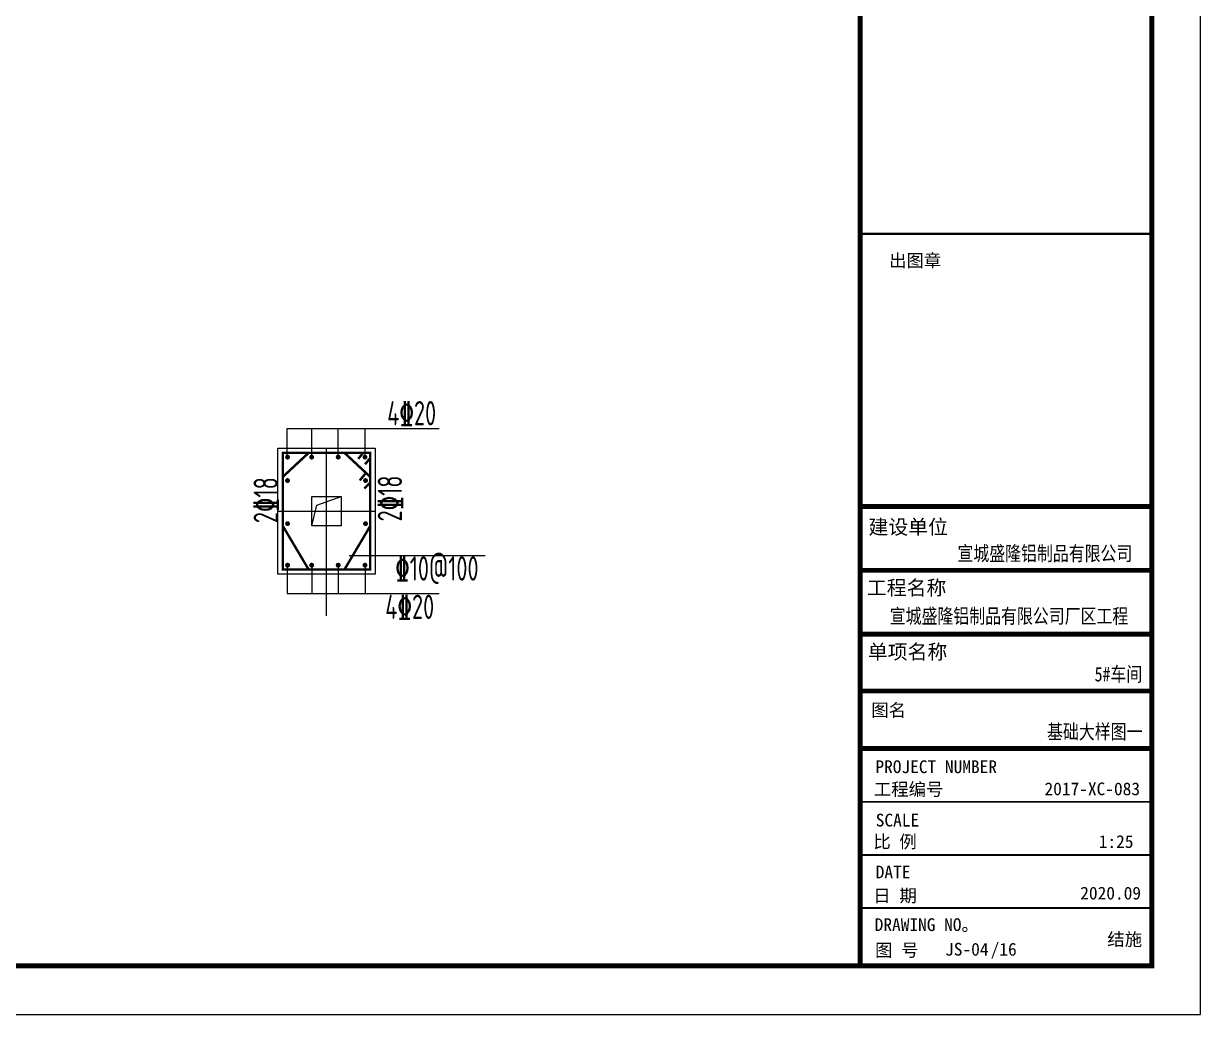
# Model space of a CAD drawing. Extents: x 32461 to 372567, y -698896 to 182569.
# Drawn here: x 221615 to 227675, y -12207 to -7103 of the extents above; entities that cross this region are included whole.
import ezdxf
from ezdxf.enums import TextEntityAlignment as Align

# ---------------------------------------------------------------- set-up
doc = ezdxf.new("R2010")
doc.units = 0
doc.header["$LTSCALE"] = 1000
doc.header["$MEASUREMENT"] = 0
doc.linetypes.add('DOTE', pattern=[2.42, 2, -0.2, 0.02, -0.2])
for name, color, linetype in [('AXIS', 3, 'CONTINUOUS'), ('DOTE', 252, 'CONTINUOUS'), ('PUB_TEXT', 7, 'CONTINUOUS'), ('PUB_TITLE', 4, 'CONTINUOUS'), ('REIN', 1, 'CONTINUOUS'), ('S_BEAMDIMMASS', 2, 'CONTINUOUS'), ('TEXT', 7, 'CONTINUOUS'), ('图框', 4, 'CONTINUOUS'), ('柱', 2, 'CONTINUOUS')]:
    doc.layers.add(name, color=color, linetype=linetype)
doc.styles.add('-黑体', font='simhei.ttf')
doc.styles.add('TSSD_REIN', font='atssdeng.shx', dxfattribs={"width": 0.7, "bigfont": 'atssdchn.shx'})
doc.styles.add('宋体', font='')
doc.styles.add('黑体', font='simhei.ttf', dxfattribs={"width": 0.6, "height": 4.3})
doc.styles.get('宋体').set_extended_font_data('SimSun')

msp = doc.modelspace()

# ---------------------------------------------------------------- linework, layer by layer
at = {"layer": 'AXIS'}
for p, q in [((222972.5, -9189.4), (223755.5, -9189.4)), ((222972.5, -9336), (222972.5, -9189.4)), ((223099.1, -9336), (223099.1, -9189.4)), ((223235.3, -9336), (223235.3, -9189.4)), ((223374.7, -9336), (223374.7, -9189.4)), ((223291, -9842.1), (223992.1, -9842.1)), ((222972.5, -9892.7), (222972.5, -10039.3)), ((223099.1, -9892.7), (223099.1, -10039.3)), ((223235.3, -9892.7), (223235.3, -10039.3)), ((223374.7, -9892.7), (223374.7, -10039.3)), ((222972.5, -10039.3), (223755.5, -10039.3))]:
    msp.add_line(p, q, dxfattribs=at)
at = {"layer": 'DOTE', "color": 251, "linetype": 'DOTE'}
for p, q in [((223175, -10154.4), (223175, -9289.4)), ((222925, -9614.4), (223425, -9614.4))]:
    msp.add_line(p, q, dxfattribs=at)
at = {"layer": 'PUB_TEXT'}
msp.add_lwpolyline([(223100, -9539.4), (223250, -9539.4), (223250, -9689.4), (223100, -9689.4)], close=True, dxfattribs=at)
msp.add_lwpolyline([(223100, -9689.4), (223124.9, -9584.4), (223250, -9539.4)], dxfattribs=at)
at = {"layer": 'PUB_TITLE'}
msp.add_lwpolyline([(212825, -12206.8), (227675, -12206.8), (227675, -1706.8), (212825, -1706.8)], close=True, dxfattribs=at)
at = {"layer": 'PUB_TITLE', "const_width": 25}
msp.add_lwpolyline([(213450, -11956.8), (227425, -11956.8), (227425, -1956.8), (213450, -1956.8)], close=True, dxfattribs=at)
at = {"layer": 'REIN', "const_width": 12.5}
msp.add_lwpolyline([(222950, -9314.4), (223400, -9314.4), (223400, -9914.4), (222950, -9914.4)], close=True, dxfattribs=at)
for points in [[(223082.4, -9314.4), (222950, -9437.7)], [(223267.6, -9314.4), (223400, -9437.7)], [(223365, -9312.5), (223337.9, -9345.1)], [(223400.4, -9340.4), (223373.3, -9373)], [(223378.3, -9417.3), (223345.9, -9456.3)], [(223401.1, -9466.5), (223369.8, -9498)], [(223082.4, -9914.4), (222950, -9691)], [(223267.6, -9914.4), (223400, -9691)]]:
    msp.add_lwpolyline(points, dxfattribs=at)
for points in [[(222980.5, -9336.1, 1), (222968, -9336.1, 1)], [(223104.6, -9336.1, 1), (223092.1, -9336.1, 1)], [(223241.2, -9336.1, 1), (223228.7, -9336.1, 1)], [(223379.4, -9336.1, 1), (223366.9, -9336.1, 1)], [(222980.5, -9456.8, 1), (222968, -9456.8, 1)], [(223369.5, -9456.8, -1), (223382, -9456.8, -1)], [(222980.5, -9678.6, 1), (222968, -9678.6, 1)], [(223369.5, -9678.6, -1), (223382, -9678.6, -1)], [(222980.5, -9892.7, -1), (222968, -9892.7, -1)], [(223104.6, -9892.7, -1), (223092.1, -9892.7, -1)], [(223241.2, -9892.7, -1), (223228.7, -9892.7, -1)], [(223379.4, -9892.7, -1), (223366.9, -9892.7, -1)]]:
    msp.add_lwpolyline(points, format="xyb", close=True, dxfattribs=at)
at = {"layer": '图框', "color": 4, "const_width": 24.6}
msp.add_lwpolyline([(225922.7, -1956.8), (227425, -1956.8), (227425, -11956.8), (225922.7, -11956.8)], close=True, dxfattribs=at)
at = {"layer": '图框', "color": 0, "const_width": 12.5}
msp.add_lwpolyline([(225922.7, -8186.2), (227425, -8186.2)], dxfattribs=at)
at = {"layer": '图框', "color": 4}
for points, const_width in [([(225922.7, -9590.2), (227419.5, -9590.2)], 24.9), ([(225922.7, -9919.5), (227420, -9919.5)], 24.9), ([(225922.7, -10248.1), (227425, -10248.1)], 24.9), ([(225922.7, -10540.8), (227425, -10540.8)], 24.9), ([(225922.7, -10836.9), (227425, -10836.9)], 24.9), ([(225922.7, -11111.6), (227425, -11111.6)], 10.1), ([(225922.7, -11385.9), (227425, -11385.9)], 10.1), ([(225922.7, -11658), (227425, -11658)], 10.1)]:
    msp.add_lwpolyline(points, dxfattribs=dict(at, const_width=const_width))
at = {"layer": '柱'}
msp.add_lwpolyline([(222925, -9289.4), (223425, -9289.4), (223425, -9939.4), (222925, -9939.4)], close=True, dxfattribs=at)

# ---------------------------------------------------------------- texts
at = {"layer": 'S_BEAMDIMMASS', "style": 'TSSD_REIN', "width": 0.7}
for s, p in [('4%%13220', (223613.3, -9109.6)), ('%%13210@100', (223743.2, -9908.9)), ('4%%13220', (223603.3, -10107.1))]:
    msp.add_text(s, height=125, dxfattribs=at).set_placement(p, align=Align.MIDDLE)
for p in [(222861.5, -9557.7), (223501.1, -9549)]:
    msp.add_text('2%%13218', height=125, rotation=90, dxfattribs=at).set_placement(p, align=Align.MIDDLE)
at = {"layer": 'TEXT', "color": 3, "style": '-黑体', "width": 0.8}
for s, height, p in [('宣城盛隆铝制品有限公司', 75.037, (226423.6, -9869.5)), ('宣城盛隆铝制品有限公司厂区工程', 75.037, (226075.1, -10192.2)), ('5#车间', 75.04, (227129.9, -10491.4)), ('基础大样图一', 75.04, (226885.1, -10787.6))]:
    msp.add_text(s, height=height, dxfattribs=at).set_placement(p)
at = {"layer": '图框', "color": 4}
for s, height, style, p in [('出图章', 65.74, '黑体', (226071.5, -8356.3)), ('建设单位', 75, '黑体', (225965.6, -9733.4)), ('工程名称', 75, '黑体', (225957.3, -10046.3)), ('单项名称', 75, '黑体', (225962.3, -10376.5)), ('图名', 65.74, '黑体', (225979.6, -10672)), ('工程编号', 65.74, '黑体', (225992.5, -11079.9)), ('2017-XC-083', 65.736, '宋体', (226872, -11077.6)), ('SCALE', 65.74, '黑体', (226002.9, -11238.7)), ('比 例', 65.74, '黑体', (225990.3, -11349.5)), ('1:25', 65.74, '宋体', (227151.2, -11349.2)), ('DATE', 65.74, '黑体', (226002.6, -11505.9)), ('日 期', 65.74, '黑体', (225990.3, -11627.7)), ('2020.09', 65.74, '宋体', (227056, -11614.6)), ('DRAWING NO。', 65.736, '黑体', (225997.4, -11777.1)), ('图 号', 65.74, '黑体', (225999.6, -11908.3))]:
    msp.add_text(s, height=height, dxfattribs=dict(at, style=style)).set_placement(p)
at = {"layer": '图框', "color": 0, "style": '黑体'}
msp.add_text('PROJECT NUMBER', height=65.736, dxfattribs=at).set_placement((226001.3, -10963.7))
at = {"layer": '图框', "color": 3, "style": '宋体'}
for s, p in [('结施', (227195.5, -11852.7)), ('JS-04', (226360.1, -11903.8)), ('/16', (226594.6, -11903.8))]:
    msp.add_text(s, height=65.74, dxfattribs=at).set_placement(p)

doc.saveas('drawing.dxf')
